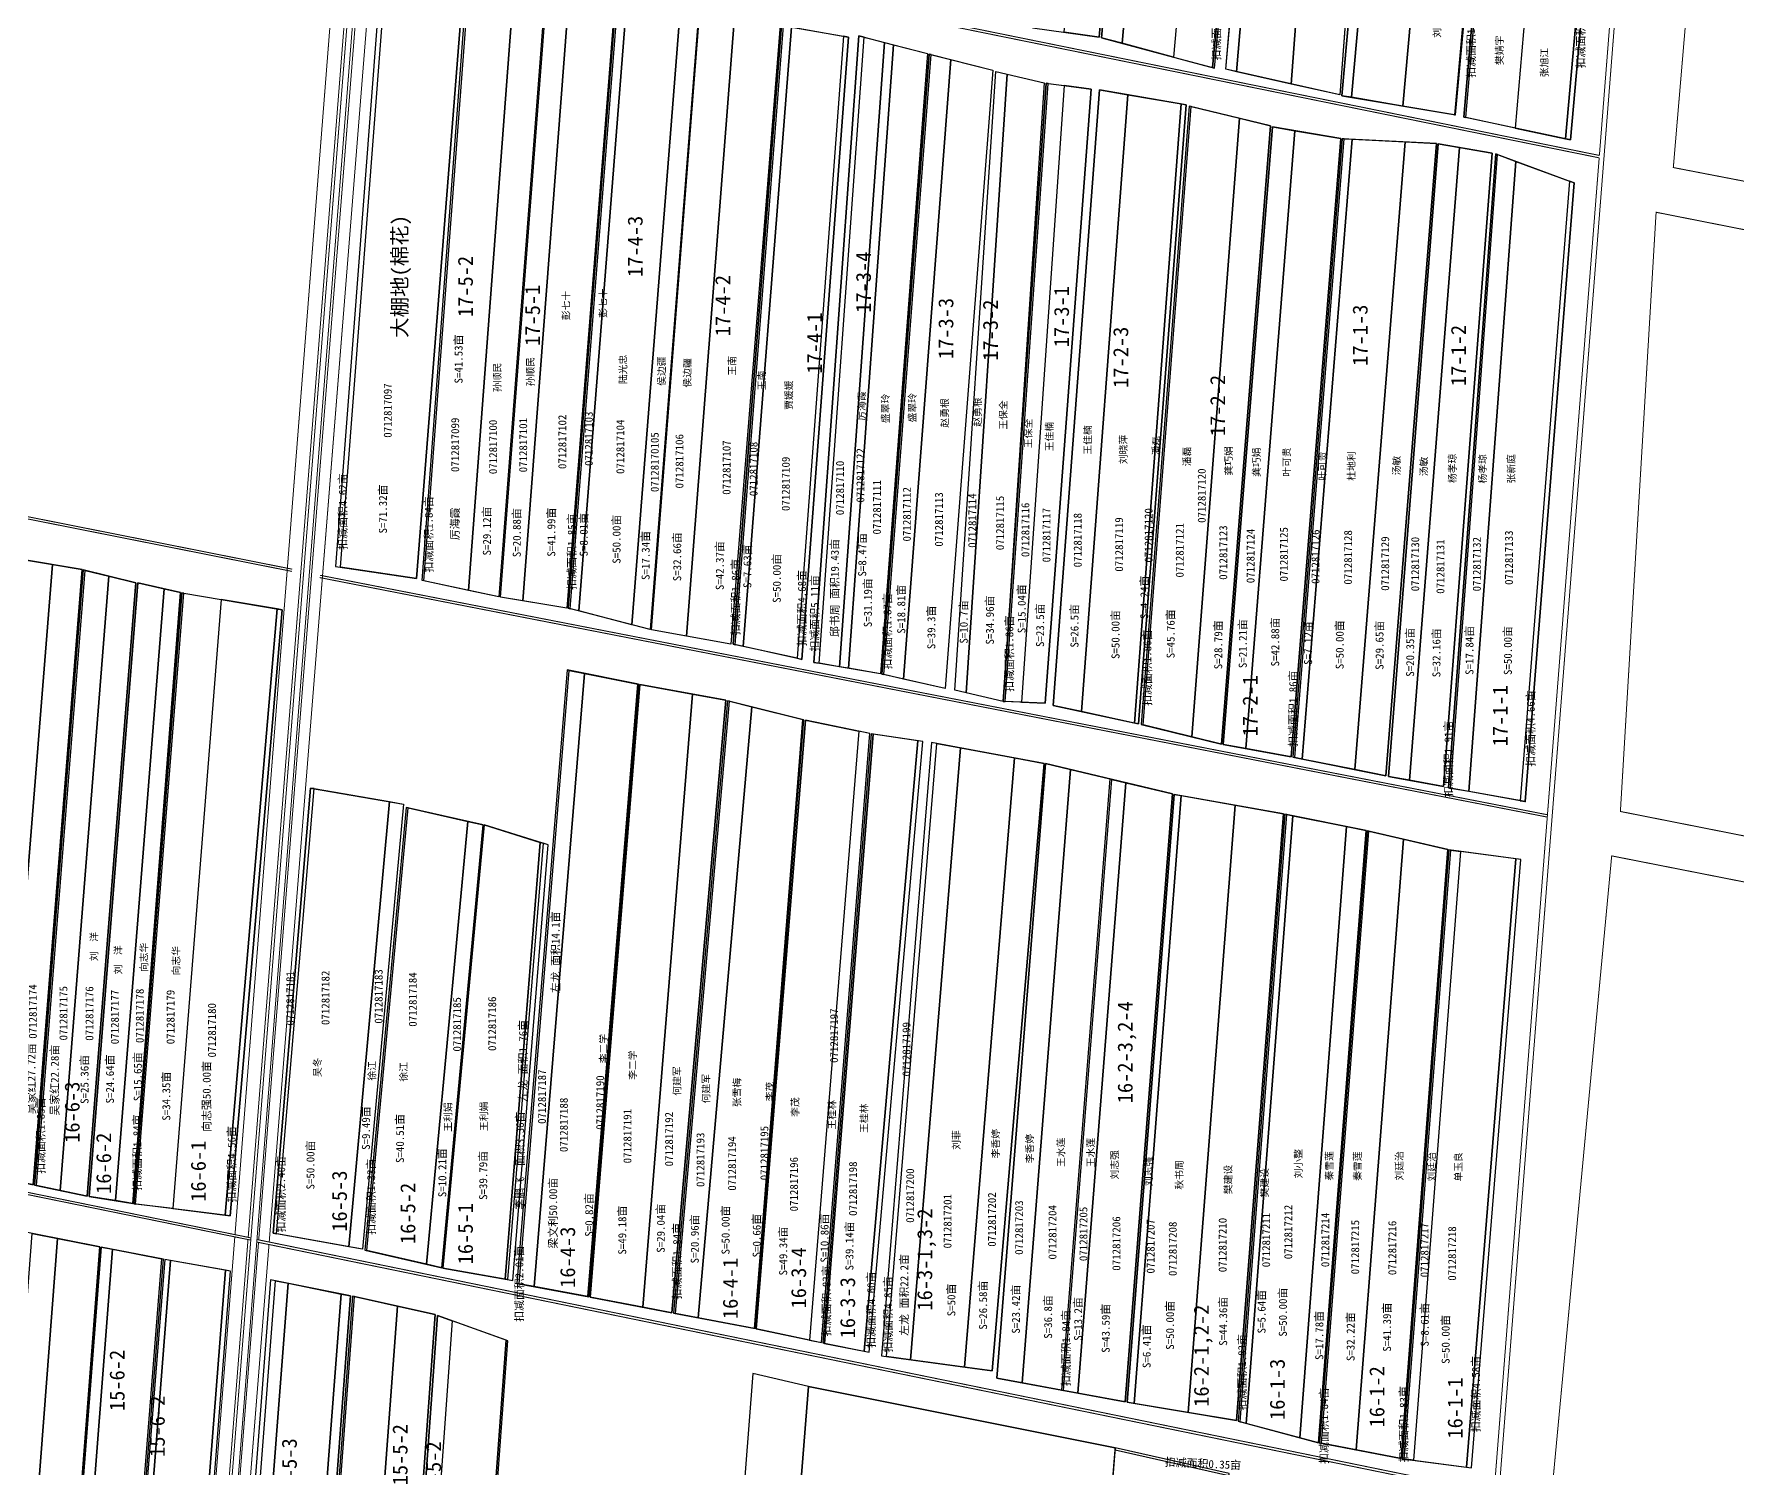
# Model space of a CAD drawing. Extents: x 550643 to 555965, y 4983083 to 4988629.
# Drawn here: x 552233 to 553936, y 4984558 to 4985992 of the extents above; entities that cross this region are included whole.
import ezdxf
from ezdxf.enums import TextEntityAlignment as Align

# ---------------------------------------------------------------- set-up
doc = ezdxf.new("R2010")
doc.units = 0
doc.header["$LTSCALE"] = 10
doc.header["$PDSIZE"] = 0.2
for name, color, linetype in [('2021新职工', 7, 'CONTINUOUS'), ('2022年', 1, 'CONTINUOUS'), ('JMD', 6, 'CONTINUOUS'), ('ZDH', 1, 'CONTINUOUS'), ('四支', 7, 'CONTINUOUS'), ('地级编号', 1, 'CONTINUOUS'), ('扣减面积', 2, 'CONTINUOUS'), ('权属界限', 7, 'CONTINUOUS'), ('注记', 1, 'CONTINUOUS'), ('经营地', 6, 'CONTINUOUS'), ('经营地面积', 6, 'CONTINUOUS'), ('职工姓名', 1, 'CONTINUOUS'), ('身份地', 1, 'CONTINUOUS'), ('身份地面积', 1, 'CONTINUOUS'), ('退耕还林', 7, 'CONTINUOUS')]:
    doc.layers.add(name, color=color, linetype=linetype)
doc.styles.add('宋体', font='SimSun.ttf')

msp = doc.modelspace()

# ---------------------------------------------------------------- linework, layer by layer
at = {"layer": '2021新职工', "color": 4, "linetype": 'Continuous', "flags": 128}
for points in [[(553712.8, 4986548.4), (553710.1, 4986548.9), (553652.7, 4985911.3), (553654, 4985911.1)], [(553719.2, 4986547.5), (553768.4, 4986535.9), (553713.4, 4985897.9), (553664.1, 4985908.4)], [(553062.8, 4985988.8), (553083.1, 4985983.5), (553038.2, 4985359.4), (553017.8, 4985362.9)], [(552768, 4985355.8), (552783.1, 4985352.8), (552732.8, 4984739.9), (552717.7, 4984742.7)], [(553135.3, 4985282.7), (553159.1, 4985278.3), (553109, 4984666.6), (553085.1, 4984669.8)], [(553212.9, 4985268.3), (553242.7, 4985262.8), (553190.7, 4984655.5), (553163, 4984659.3)], [(552369.2, 4984766), (552363.5, 4984767), (552316.3, 4984174.7), (552322.9, 4984172.9)], [(552474.3, 4984745.7), (552487, 4984743.2), (552439.3, 4984123.1), (552426.7, 4984125.3)]]:
    msp.add_lwpolyline(points, close=True, dxfattribs=at)
for points, elevation in [([(553244, 4985262.6), (553269, 4985256.7), (553220.6, 4984643.7), (553195.5, 4984648.3)], 287), ([(552739, 4985183.9), (552741.7, 4985183.1), (552706.3, 4984746.9), (552703.7, 4984747.3)], 286.3), ([(552311.4, 4984777.1), (552360.3, 4984767.6), (552313.3, 4984174.3), (552263.9, 4984165.2)], 286.4)]:
    msp.add_lwpolyline(points, close=True, dxfattribs=dict(at, elevation=elevation))
at = {"layer": '2021新职工', "color": 5, "linetype": 'Continuous', "flags": 128}
msp.add_lwpolyline([(552746.7, 4985181.6), (552741.7, 4985183.1), (552706.3, 4984746.9), (552711.4, 4984746)], close=True, dxfattribs=at)
at = {"layer": '2022年', "color": 4, "linetype": 'Continuous', "flags": 128}
msp.add_lwpolyline([(553159.1, 4985278.3), (553212.9, 4985268.3), (553163, 4984659.3), (553109, 4984666.6)], close=True, dxfattribs=at)
at = {"layer": '2022年', "color": 4, "linetype": 'Continuous', "elevation": 287, "flags": 128}
msp.add_lwpolyline([(553379.6, 4985230.7), (553433.7, 4985221), (553386.7, 4984614), (553332.5, 4984623.1)], close=True, dxfattribs=at)
at = {"layer": 'JMD', "color": 7, "linetype": 'Continuous', "flags": 128}
msp.add_lwpolyline([(553153.3, 4985335.9), (553194.3, 4985954.4), (553242.7, 4985943.3), (553201.8, 4985324.8)], close=True, dxfattribs=at)
at = {"layer": 'ZDH', "linetype": 'Continuous'}
msp.add_point((553723.4, 4985224.6, 287.2), dxfattribs=at)
at = {"layer": '四支', "color": 4, "linetype": 'Continuous', "const_width": 1, "flags": 128}
for points, elevation in [([(553607, 4983386), (553921.9, 4987389.2)], 290.1), ([(553917.4, 4987389.6), (553797.7, 4985870.6)], 286.1), ([(552560.7, 4986121.9), (553797.7, 4985870.6)], 286.8), ([(552560.5, 4986119.5), (553797.5, 4985868.2)], 286.6), ([(553797.5, 4985868.2), (553602, 4983386)], 286.1), ([(552490.7, 4985454.8), (550932.3, 4985764.1)], 286.8), ([(552491, 4985457), (550932.5, 4985766.4)], 286.9), ([(552518.5, 4985448.6), (553745.6, 4985209.2)], 287), ([(552518.9, 4985450.9), (553745.8, 4985211.5)], 286.9), ([(552449.6, 4984786.3), (551085.5, 4985064.6)], 287.3), ([(552449.8, 4984788.5), (551086, 4985066.8)], 287.3), ([(552455.5, 4984784.4), (553692.2, 4984531.2)], 287.3), ([(552455.7, 4984786.9), (553692.4, 4984533.8)], 287.4)]:
    msp.add_lwpolyline(points, dxfattribs=dict(at, elevation=elevation))
at = {"layer": '四支', "color": 5, "linetype": 'Continuous', "const_width": 1, "flags": 128}
for points, elevation in [([(552615.6, 4986883), (552338.7, 4983386)], 285.5), ([(552624.5, 4986882.5), (552613.6, 4986766.4), (552560.5, 4986118.7), (552345.6, 4983386)], 285.3)]:
    msp.add_lwpolyline(points, dxfattribs=dict(at, elevation=elevation))
at = {"layer": '四支', "color": 3, "linetype": 'Continuous', "const_width": 1, "flags": 128}
for points, elevation in [([(552433.8, 4984791.7), (552538.5, 4986124.3)], 288.2), ([(552552.4, 4986121.5), (552447, 4984789.1)], 285.9), ([(552563.3, 4986119), (552457.5, 4984786.5)], 286.1), ([(552468, 4984784.4), (552574.6, 4986116.7)], 288.5), ([(552381.3, 4984123.8), (552433.6, 4984789.5)], 288.2), ([(552446.8, 4984786.8), (552394.2, 4984121.2)], 285.9), ([(552457.3, 4984784), (552404.6, 4984119.8)], 286.1), ([(552414.7, 4984117.7), (552467.8, 4984781.9)], 288.5)]:
    msp.add_lwpolyline(points, dxfattribs=dict(at, elevation=elevation))
at = {"layer": '扣减面积', "color": 3, "linetype": 'Continuous', "flags": 128}
for points in [[(553472.8, 4986593.8), (553470.9, 4986594.3), (553410.9, 4985958.6), (553412.9, 4985958)], [(553719.2, 4986547.5), (553717.3, 4986548), (553662.2, 4985908.8), (553664.1, 4985908.4)], [(553825.5, 4986522.5), (553820.6, 4986523.7), (553763.8, 4985887.2), (553768.7, 4985886.1)], [(552586.1, 4986072.5), (552581.2, 4986073.4), (552534.1, 4985459.7), (552539.1, 4985459)], [(552817.3, 4986032.4), (552815.3, 4986032.8), (552766.9, 4985417.9), (552768.9, 4985417.4)], [(552982.1, 4986000.3), (552980.1, 4986000.7), (552931.7, 4985381.9), (552933.7, 4985381.5)], [(553047.1, 4985988.9), (553042.2, 4985989.8), (552995.6, 4985367.9), (553000.5, 4985366.8)], [(553062.8, 4985988.8), (553057.4, 4985990.1), (553012.4, 4985363.8), (553017.8, 4985362.9)], [(553129.7, 4985971.5), (553127.7, 4985972), (553080.4, 4985352), (553082.4, 4985351.6)], [(553246.6, 4985942.5), (553244.6, 4985942.8), (553201.8, 4985324.8), (553203.8, 4985324.7)], [(553389.5, 4985919.5), (553387.5, 4985920), (553339.8, 4985301.8), (553341.7, 4985301.3)], [(553542.7, 4985887.2), (553540.7, 4985887.3), (553491.2, 4985269.1), (553493.1, 4985268.7)], [(553696, 4985871.5), (553694.1, 4985872.2), (553646.8, 4985238.3), (553648.7, 4985237.9)], [(553772.5, 4985843.2), (553767.7, 4985845), (553718.5, 4985225.5), (553723.4, 4985224.6)], [(552284.1, 4985455.8), (552282.1, 4985456.3), (552233.3, 4984841.3), (552235.3, 4984840.9)], [(552382.8, 4985433), (552380.8, 4985433.3), (552332.6, 4984822.7), (552334.5, 4984822.4)], [(552481, 4985416.4), (552476, 4985417.3), (552424, 4984811.3), (552429, 4984810.7)], [(552768, 4985355.8), (552765.8, 4985356.3), (552715.5, 4984743.1), (552717.7, 4984742.7)], [(552928, 4985324.9), (552926.1, 4985325.4), (552872.3, 4984713.2), (552874.3, 4984712.8)], [(553071.7, 4985292.1), (553069.8, 4985292.4), (553021.3, 4984683.5), (553023.2, 4984683.1)], [(553121.4, 4985284.7), (553116.4, 4985285.4), (553062.9, 4984675.2), (553067.9, 4984674.2)], [(553135.3, 4985282.7), (553130.1, 4985283.7), (553079.9, 4984670.5), (553085.1, 4984669.8)], [(552512.9, 4985237.6), (552509.3, 4985238.2), (552471.8, 4984793.1), (552475.3, 4984792.5)], [(553310.3, 4985246.8), (553308.3, 4985247.3), (553260.1, 4984636.4), (553262.1, 4984636.1)], [(552606.9, 4985218.4), (552605, 4985218.9), (552563.7, 4984776.4), (552565.6, 4984776)], [(553485.1, 4985211.8), (553483.1, 4985212.2), (553436.7, 4984605.3), (553438.7, 4984604.7)], [(553567.3, 4985195.1), (553565.4, 4985195.6), (553518, 4984583.6), (553520, 4984583.3)], [(553649.3, 4985176.2), (553647.3, 4985176.4), (553600.5, 4984567.7), (553602.5, 4984567.5)], [(553719.1, 4985166.8), (553714.2, 4985167.5), (553664.7, 4984559.2), (553669.7, 4984558.5)], [(552362.3, 4984767.2), (552360.3, 4984767.6), (552313.3, 4984174.3), (552315.3, 4984174.6)], [(552429.3, 4984755.3), (552424.4, 4984756.2), (552377.7, 4984158), (552382.6, 4984156.7)], [(552474.3, 4984745.7), (552469.4, 4984746.7), (552421.7, 4984126.1), (552426.7, 4984125.3)], [(552553.1, 4984729.8), (552551.1, 4984730.3), (552505.2, 4984112.3), (552507.1, 4984111.8)], [(552706.6, 4984685.5), (552704.7, 4984686.2), (552660.1, 4984079.3), (552662.1, 4984079)], [(553313.8, 4984578.8), (553313.6, 4984576.7), (553427.4, 4984550.9), (553427.5, 4984552.9)]]:
    msp.add_lwpolyline(points, close=True, dxfattribs=at)
at = {"layer": '权属界限', "color": 0, "linetype": 'Continuous'}
for p, q in [((553424.4, 4985956.7, 286.6), (553478.1, 4986593.1, 286.6)), ((553579.9, 4986480.2, 286.6), (553538.2, 4985931.1, 286.6)), ((553538.2, 4985931.1, 286.6), (553424.4, 4985956.7, 286.6))]:
    msp.add_line(p, q, dxfattribs=at)
at = {"layer": '权属界限', "linetype": 'Continuous', "flags": 128}
for points, elevation in [([(553350.3, 4986621), (553291, 4986634.5), (553231.1, 4985998.1), (553297.5, 4985988.9)], 286), ([(553472.8, 4986593.8), (553356.3, 4986620), (553300, 4985988.2), (553412.9, 4985958)], 286.1), ([(553712.8, 4986548.4), (553597.6, 4986568.8), (553540.2, 4985930.3), (553654, 4985911.1)], 286), ([(553768.7, 4985886.1), (553662.2, 4985908.8), (553717.3, 4986548), (553825.5, 4986522.5)], 286.5), ([(552534.1, 4985459.7), (552615.2, 4985447.6), (552663.4, 4986059), (552581.2, 4986073.4)], 286), ([(552746.4, 4986046.2), (552814.1, 4986033), (552765.5, 4985418.1), (552699.1, 4985429.1)], 286), ([(552815.3, 4986032.8), (552897.4, 4986015.7), (552848.7, 4985396.7), (552766.9, 4985417.9)], 286.2), ([(552898.5, 4986015.3), (552978.7, 4986000.9), (552929.5, 4985382.1), (552850.3, 4985396.4)], 286.1), ([(552980.1, 4986000.7), (553047.1, 4985988.9), (553000.5, 4985366.8), (552931.7, 4985381.9)], 286.2), ([(553057.4, 4985990.1), (553126.1, 4985972.5), (553078.9, 4985352.5), (553012.4, 4985363.8)], 286.5), ([(553127.7, 4985972), (553191.2, 4985955.8), (553143.7, 4985337.7), (553080.4, 4985352)], 286.5), ([(553384.7, 4985921.3), (553298.1, 4985936.1), (553251.7, 4985320.6), (553337, 4985302.4)], 286.5), ([(553468.9, 4985900.1), (553387.5, 4985920), (553339.8, 4985301.8), (553420.1, 4985282.1)], 286.4), ([(553539.2, 4985887.6), (553470.8, 4985899.1), (553421.7, 4985281.9), (553489.7, 4985269.4)], 286.5), ([(553634.9, 4985882.7), (553540.7, 4985887.3), (553491.2, 4985269.1), (553584.2, 4985250.5)], 286.4), ([(553690.5, 4985872.8), (553636.5, 4985882.3), (553586.8, 4985249.9), (553642, 4985239.7)], 286.4), ([(553694.1, 4985872.2), (553772.5, 4985843.2), (553723.4, 4985224.6), (553646.8, 4985238.3)], 286.5), ([(552280.9, 4985456.7), (552221.3, 4985466.6), (552172.6, 4984855.1), (552232, 4984841.6)], 286.1), ([(552334.8, 4985443.4), (552282.1, 4985456.3), (552233.3, 4984841.3), (552286.1, 4984830.3)], 286.1), ([(552379.3, 4985433.7), (552336.7, 4985443.3), (552287.9, 4984830), (552331.8, 4984823)], 286), ([(552429, 4984810.7), (552332.6, 4984822.7), (552380.8, 4985433.3), (552481, 4985416.4)], 286.3), ([(552837.1, 4985342.1), (552765.8, 4985356.3), (552715.5, 4984743.1), (552787.6, 4984729.7)], 286.3), ([(552924.3, 4985326), (552838.4, 4985341.8), (552788.7, 4984729.4), (552870.6, 4984713.6)], 286.4), ([(553002, 4985306.5), (552926.1, 4985325.4), (552872.3, 4984713.2), (552953.9, 4984697.8)], 286.6), ([(553068.5, 4985292.7), (553004.2, 4985306.1), (552954.8, 4984697.7), (553020.2, 4984683.8)], 286.6), ([(553121.4, 4985284.7), (553069.8, 4985292.4), (553021.3, 4984683.5), (553067.9, 4984674.2)], 286.8), ([(553242.7, 4985262.8), (553130.1, 4985283.7), (553079.9, 4984670.5), (553190.7, 4984655.5)], 286.9), ([(553371, 4985232.4), (553244, 4985262.6), (553195.5, 4984648.3), (553323.7, 4984624.7)], 287), ([(552561.4, 4984777.1), (552471.8, 4984793.1), (552509.3, 4985238.2), (552602.2, 4985222.2)], 286.6), ([(552681.8, 4985201.6), (552605, 4985218.9), (552563.7, 4984776.4), (552640.4, 4984758.7)], 286.3), ([(553481.8, 4985212.5), (553372.6, 4985231.9), (553325.6, 4984624.3), (553434.8, 4984605.9)], 287), ([(552746.7, 4985181.6), (552683, 4985201.3), (552641.5, 4984758.4), (552711.4, 4984746)], 286.3), ([(553564.5, 4985195.9), (553483.1, 4985212.2), (553436.7, 4984605.3), (553516.9, 4984583.7)], 287.1), ([(553646.1, 4985176.9), (553565.4, 4985195.6), (553518, 4984583.6), (553599.4, 4984568)], 287.1), ([(553600.5, 4984567.7), (553669.7, 4984558.5), (553719.1, 4985166.8), (553647.3, 4985176.4)], 287.6), ([(552298.7, 4984779.6), (552167.2, 4984805.5), (552120.2, 4984189.2), (552251.2, 4984163.3)], 286.5), ([(552362.3, 4984767.2), (552300, 4984779.4), (552252.3, 4984163.1), (552315.3, 4984174.6)], 286.4), ([(552549.2, 4984730.5), (552469.4, 4984746.7), (552421.7, 4984126.1), (552503, 4984112.5)], 286.6), ([(552633.9, 4984711.8), (552551.1, 4984730.3), (552505.2, 4984112.3), (552589.2, 4984093.6)], 286.6), ([(552706.6, 4984685.5), (552636.2, 4984710.8), (552592, 4984092.9), (552662.1, 4984079)], 286.8)]:
    msp.add_lwpolyline(points, close=True, dxfattribs=dict(at, elevation=elevation))
at = {"layer": '权属界限', "color": 0, "linetype": 'Continuous', "flags": 128}
for points, elevation in [([(552667, 4986058.9), (552745, 4986046.5), (552697.6, 4985429.2), (552620.8, 4985445.8)], 286), ([(552429.3, 4984755.3), (552363.5, 4984767), (552316.3, 4984174.7), (552382.6, 4984156.7)], 286.6), ([(553007.1, 4984640.1), (552951.6, 4984653.1), (552903, 4984029.2), (552958.5, 4984025.5)], 286.8), ([(553007.1, 4984640.1), (553313.8, 4984578.8), (553264.3, 4983967.7), (552958.5, 4984025.5)], 286.8), ([(553427.5, 4984552.9), (553313.8, 4984578.8), (553264.3, 4983967.7), (553370.3, 4983939)], 287.6)]:
    msp.add_lwpolyline(points, close=True, dxfattribs=dict(at, elevation=elevation))
at = {"layer": '权属界限', "color": 7, "linetype": 'Continuous', "elevation": 286.4, "flags": 128}
msp.add_lwpolyline([(553244.6, 4985942.8), (553289.5, 4985937), (553243.8, 4985323.2), (553201.8, 4985324.8)], close=True, dxfattribs=at)
at = {"layer": '经营地', "color": 5, "linetype": 'Continuous', "flags": 128}
for points in [[(552586.1, 4986072.5), (552663.4, 4986059), (552615.2, 4985447.6), (552539.1, 4985459)], [(553007.1, 4984640.1), (552951.6, 4984653.1), (552903, 4984029.2), (552958.5, 4984025.5)]]:
    msp.add_lwpolyline(points, close=True, dxfattribs=at)
at = {"layer": '身份地', "color": 1, "linetype": 'Continuous', "flags": 128}
for points, elevation in [([(553322.5, 4986627.4), (553350.3, 4986621), (553297.5, 4985988.9), (553262.8, 4985993.7)], 286), ([(553356.3, 4986620), (553376.8, 4986615.4), (553320.5, 4985982.7), (553300, 4985988.2)], 286.1), ([(553478.1, 4986593.1), (553488.8, 4986591.9), (553435, 4985954.3), (553424.4, 4985956.7)], 286.6), ([(553488.8, 4986591.9), (553534.9, 4986586.6), (553525.4, 4986486.7), (553530.4, 4986486.1), (553489.7, 4985942), (553435, 4985954.3)], 286.6), ([(553597.6, 4986568.8), (553607.2, 4986567.1), (553549.8, 4985928.7), (553540.2, 4985930.3)], 286), ([(553607.2, 4986567.1), (553658.6, 4986558), (553601.2, 4985920), (553549.8, 4985928.7)], 286), ([(552746.4, 4986046.2), (552768.6, 4986041.9), (552721.4, 4985425.4), (552699.1, 4985429.1)], 286), ([(552768.6, 4986041.9), (552814.1, 4986033), (552765.5, 4985418.1), (552721.4, 4985425.4)], 286), ([(552898.5, 4986015.3), (552933.2, 4986009.1), (552885, 4985390.2), (552850.3, 4985396.4)], 286.1), ([(552933.2, 4986009.1), (552978.7, 4986000.9), (552929.5, 4985382.1), (552885, 4985390.2)], 286.1), ([(553298.1, 4985936.1), (553326.4, 4985931.3), (553279.9, 4985314.6), (553251.7, 4985320.6)], 286.5), ([(553326.4, 4985931.3), (553379.7, 4985922.2), (553333, 4985303.2), (553279.9, 4985314.6)], 286.5), ([(553379.7, 4985922.2), (553384.7, 4985921.3), (553337, 4985302.4), (553333, 4985303.2)], 286.5), ([(553470.8, 4985899.1), (553493.4, 4985895.3), (553444.3, 4985277.8), (553421.7, 4985281.9)], 286.5), ([(553493.4, 4985895.3), (553539.2, 4985887.6), (553489.7, 4985269.4), (553444.3, 4985277.8)], 286.5), ([(553636.5, 4985882.3), (553657.7, 4985878.6), (553608, 4985246), (553586.8, 4985249.9)], 286.4), ([(553657.7, 4985878.6), (553690.5, 4985872.8), (553642, 4985239.7), (553608, 4985246)], 286.4), ([(552221.3, 4985466.6), (552251.3, 4985461.6), (552202.4, 4984848.4), (552172.6, 4984855.1)], 286.1), ([(552251.3, 4985461.6), (552280.9, 4985456.7), (552232, 4984841.6), (552202.4, 4984848.4)], 286.1), ([(552336.7, 4985443.3), (552363, 4985437.4), (552314.4, 4984825.8), (552287.9, 4984830)], 286), ([(552363, 4985437.4), (552379.3, 4985433.7), (552331.8, 4984823), (552314.4, 4984825.8)], 286), ([(552838.4, 4985341.8), (552891.2, 4985332.1), (552841.4, 4984719.2), (552788.7, 4984729.4)], 286.4), ([(552891.2, 4985332.1), (552924.3, 4985326), (552870.6, 4984713.6), (552841.4, 4984719.2)], 286.4), ([(553004.2, 4985306.1), (553057.3, 4985295), (553008, 4984686.4), (552954.8, 4984697.7)], 286.6), ([(553269, 4985256.7), (553308.3, 4985247.3), (553260.1, 4984636.4), (553220.6, 4984643.7)], 287), ([(553372.6, 4985231.9), (553379.6, 4985230.7), (553332.5, 4984623.1), (553325.6, 4984624.3)], 287), ([(553433.7, 4985221), (553481.8, 4985212.5), (553434.8, 4984605.9), (553386.7, 4984614)], 287), ([(552683, 4985201.3), (552739, 4985183.9), (552703.7, 4984747.3), (552641.5, 4984758.4)], 286.3), ([(552300, 4984779.4), (552311.4, 4984777.1), (552263.9, 4984165.2), (552252.3, 4984163.1)], 286.4), ([(552636.2, 4984710.8), (552651, 4984705.5), (552606.9, 4984090), (552592, 4984092.9)], 286.8), ([(553400, 4984257.1), (553290.1, 4984286.8), (553313.6, 4984576.7), (553427.4, 4984550.9)], 287.6)]:
    msp.add_lwpolyline(points, close=True, dxfattribs=dict(at, elevation=elevation))
for points in [[(553376.8, 4986615.4), (553428.4, 4986603.8), (553371.9, 4985969), (553320.5, 4985982.7)], [(553470.9, 4986594.3), (553428.4, 4986603.8), (553371.9, 4985969), (553410.9, 4985958.6)], [(553658.6, 4986558), (553710.1, 4986548.9), (553652.7, 4985911.3), (553601.2, 4985920)], [(553820.6, 4986523.7), (553768.4, 4986535.9), (553713.4, 4985897.9), (553763.8, 4985887.2)], [(553530.4, 4986486.1), (553579.9, 4986480.2), (553538.2, 4985931.1), (553489.7, 4985942)], [(552669, 4986058.6), (552713.5, 4986051.5), (552667.1, 4985435.8), (552622.7, 4985445.4)], [(552713.5, 4986051.5), (552745, 4986046.5), (552697.6, 4985429.2), (552667.1, 4985435.8)], [(552817.3, 4986032.4), (552825.8, 4986030.6), (552777.4, 4985415.2), (552768.9, 4985417.4)], [(552825.8, 4986030.6), (552879, 4986019.6), (552830.4, 4985401.5), (552777.4, 4985415.2)], [(552879, 4986019.6), (552897.4, 4986015.7), (552848.7, 4985396.7), (552830.4, 4985401.5)], [(552982.1, 4986000.3), (552990.2, 4985998.9), (552941.7, 4985379.7), (552933.7, 4985381.5)], [(552990.2, 4985998.9), (553042.2, 4985989.8), (552995.6, 4985367.9), (552941.7, 4985379.7)], [(553083.1, 4985983.5), (553092, 4985981.2), (553047.2, 4985357.9), (553038.2, 4985359.4)], [(553092, 4985981.2), (553126.1, 4985972.5), (553078.9, 4985352.5), (553047.2, 4985357.9)], [(553129.7, 4985971.5), (553149.5, 4985966.5), (553102.2, 4985347.1), (553082.4, 4985351.6)], [(553149.5, 4985966.5), (553191.2, 4985955.8), (553143.7, 4985337.7), (553102.2, 4985347.1)], [(553194.3, 4985954.4), (553205.6, 4985951.8), (553164.6, 4985333.3), (553153.3, 4985335.9)], [(553205.6, 4985951.8), (553242.7, 4985943.3), (553201.8, 4985324.8), (553164.6, 4985333.3)], [(553246.6, 4985942.5), (553262.7, 4985940.5), (553220, 4985324.1), (553203.8, 4985324.7)], [(553289.5, 4985937), (553262.7, 4985940.5), (553220, 4985324.1), (553243.8, 4985323.2)], [(553389.5, 4985919.5), (553437.9, 4985907.7), (553390.2, 4985289.4), (553341.7, 4985301.3)], [(553437.9, 4985907.7), (553468.9, 4985900.1), (553420.1, 4985282.1), (553390.2, 4985289.4)], [(553542.7, 4985887.2), (553550.4, 4985886.8), (553500.7, 4985267.2), (553493.1, 4985268.7)], [(553550.4, 4985886.8), (553603.6, 4985884.2), (553553.3, 4985256.7), (553500.7, 4985267.2)], [(553603.6, 4985884.2), (553634.9, 4985882.7), (553584.2, 4985250.5), (553553.3, 4985256.7)], [(553696, 4985871.5), (553714.3, 4985864.7), (553667.3, 4985234.6), (553648.7, 4985237.9)], [(553714.3, 4985864.7), (553767.7, 4985845), (553718.5, 4985225.5), (553667.3, 4985234.6)], [(552284.1, 4985455.8), (552307.8, 4985450), (552259, 4984835.9), (552235.3, 4984840.9)], [(552307.8, 4985450), (552334.8, 4985443.4), (552286.1, 4984830.3), (552259, 4984835.9)], [(552382.8, 4985433), (552419.9, 4985426.7), (552371.7, 4984817.8), (552334.5, 4984822.4)], [(552476, 4985417.3), (552419.9, 4985426.7), (552371.7, 4984817.8), (552424, 4984811.3)], [(552783.1, 4985352.8), (552836.6, 4985342.2), (552786.4, 4984729.9), (552732.8, 4984739.9)], [(552836.6, 4985342.2), (552837.1, 4985342.1), (552787.6, 4984729.7), (552786.4, 4984729.9)], [(552928, 4985324.9), (552950.4, 4985319.4), (552896.8, 4984708.6), (552874.3, 4984712.8)], [(552950.4, 4985319.4), (553001.3, 4985306.7), (552953.2, 4984697.9), (552896.8, 4984708.6)], [(553001.3, 4985306.7), (553002, 4985306.5), (552953.9, 4984697.8), (552953.2, 4984697.9)], [(553068.5, 4985292.7), (553057.3, 4985295), (553008, 4984686.4), (553020.2, 4984683.8)], [(553116.4, 4985285.4), (553071.7, 4985292.1), (553023.2, 4984683.1), (553062.9, 4984675.2)], [(552512.9, 4985237.6), (552588.2, 4985224.6), (552547.5, 4984779.6), (552475.3, 4984792.5)], [(553310.3, 4985246.8), (553324.4, 4985243.5), (553276.3, 4984633.4), (553262.1, 4984636.1)], [(553324.4, 4985243.5), (553371, 4985232.4), (553323.7, 4984624.7), (553276.3, 4984633.4)], [(552588.2, 4985224.6), (552602.2, 4985222.2), (552561.4, 4984777.1), (552547.5, 4984779.6)], [(552606.9, 4985218.4), (552666.7, 4985204.9), (552625.3, 4984762.2), (552565.6, 4984776)], [(552666.7, 4985204.9), (552681.8, 4985201.6), (552640.4, 4984758.7), (552625.3, 4984762.2)], [(553485.1, 4985211.8), (553491.2, 4985210.6), (553444.7, 4984603.1), (553438.7, 4984604.7)], [(553491.2, 4985210.6), (553545, 4985199.8), (553498.3, 4984588.7), (553444.7, 4984603.1)], [(553545, 4985199.8), (553564.5, 4985195.9), (553516.9, 4984583.7), (553498.3, 4984588.7)], [(553567.3, 4985195.1), (553601.9, 4985187.1), (553554.6, 4984576.6), (553520, 4984583.3)], [(553601.9, 4985187.1), (553646.1, 4985176.9), (553599.4, 4984568), (553554.6, 4984576.6)], [(553649.3, 4985176.2), (553658.7, 4985174.9), (553611.8, 4984566.2), (553602.5, 4984567.5)], [(553714.2, 4985167.5), (553658.7, 4985174.9), (553611.8, 4984566.2), (553664.7, 4984559.2)], [(552231.2, 4984792.9), (552256.5, 4984787.9), (552209.4, 4984171.6), (552184.2, 4984176.6)], [(552256.5, 4984787.9), (552298.7, 4984779.6), (552251.2, 4984163.3), (552209.4, 4984171.6)], [(552424.4, 4984756.2), (552369.2, 4984766), (552322.9, 4984172.9), (552377.7, 4984158)], [(552487, 4984743.2), (552540, 4984732.4), (552492.5, 4984114.2), (552439.3, 4984123.1)], [(552540, 4984732.4), (552549.2, 4984730.5), (552503, 4984112.5), (552492.5, 4984114.2)], [(552553.1, 4984729.8), (552596.3, 4984720.2), (552550.4, 4984102.2), (552507.1, 4984111.8)], [(552596.3, 4984720.2), (552633.9, 4984711.8), (552589.2, 4984093.6), (552550.4, 4984102.2)], [(552704.7, 4984686.2), (552651, 4984705.5), (552606.9, 4984090), (552660.1, 4984079.3)]]:
    msp.add_lwpolyline(points, close=True, dxfattribs=at)
msp.add_lwpolyline([(553062.8, 4985988.8), (553083.1, 4985983.5), (553038.2, 4985359.4), (553017.8, 4985362.9)], dxfattribs=at)
at = {"layer": '退耕还林', "color": 3, "linetype": 'Continuous', "const_width": 1, "flags": 128}
for points in [[(553927.8, 4986522.1), (554875, 4986339.4), (554818.8, 4985675.7), (553871.6, 4985858.5)], [(554819.6, 4985623), (554783.9, 4985024), (553818.7, 4985214.8), (553854.4, 4985813.8)], [(554784.2, 4984978.6), (553810, 4985170.4), (553749.3, 4984524.9), (554723.4, 4984333.1)]]:
    msp.add_lwpolyline(points, close=True, dxfattribs=at)
at = {"layer": '退耕还林', "color": 1, "linetype": 'Continuous', "flags": 128}
msp.add_lwpolyline([(553290.1, 4984286.8), (553313.6, 4984576.7), (553313.8, 4984578.8), (553007.1, 4984640.1), (552958.5, 4984025.5), (553264.3, 4983967.7)], close=True, dxfattribs=at)

# ---------------------------------------------------------------- texts
at = {"layer": '2021新职工', "color": 4, "linetype": 'Continuous', "style": '宋体'}
for s, height, p in [('樊婧宇', 7, (553697.6, 4985975.7, -286.5)), ('邱书周 面积19.43亩', 8, (553033.1, 4985438.2)), ('左龙 面积14.1亩', 8, (552754, 4985074)), ('左龙 面积1.76亩', 8, (552721.4, 4984965.6)), ('李鹏飞  面积3.36亩', 8, (552718.4, 4984865.8)), ('李香婷', 7, (553194, 4984882.7)), ('李香婷', 7, (553228, 4984877.8)), ('左龙 面积22.2亩', 8, (553102.5, 4984731.5)), ('S=26.58亩', 8, (553181.3, 4984721.3)), ('S=23.42亩', 8, (553214.1, 4984717.3))]:
    msp.add_text(s, height=height, rotation=90, dxfattribs=at).set_placement(p, align=Align.MIDDLE)
at = {"layer": '2022年', "color": 4, "linetype": 'Continuous', "style": '宋体'}
for s, p in [('刘菲', (553154.7, 4984886.4)), ('秋书周', (553377.6, 4984851.5))]:
    msp.add_text(s, height=7, rotation=90, dxfattribs=at).set_placement(p, align=Align.MIDDLE)
at = {"layer": 'JMD', "color": 6, "linetype": 'Continuous', "style": '宋体'}
msp.add_text('大棚地(棉花)', height=15, rotation=90, dxfattribs=at).set_placement((552599.3, 4985749.6), align=Align.MIDDLE)
at = {"layer": 'JMD', "color": 1, "linetype": 'Continuous', "style": '宋体'}
for s, p in [('17-4-3  ', (552833.9, 4985789.9)), ('17-5-2  ', (552664.2, 4985749.8)), ('17-3-4  ', (553062.1, 4985754.1)), ('17-4-2  ', (552921.3, 4985730.7)), ('17-5-1  ', (552731.3, 4985721)), ('17-3-1 ', (553260.1, 4985714.5)), ('17-4-1  ', (553013, 4985693.2)), ('17-3-3  ', (553144.5, 4985707.8)), ('17-3-2 ', (553189, 4985701)), ('17-1-3  ', (553558.6, 4985701.1)), ('17-2-3  ', (553319.3, 4985679)), ('17-1-2  ', (553656.8, 4985680.8)), ('17-2-2 ', (553416.1, 4985625.7)), ('17-2-1  ', (553448.5, 4985330.7)), ('17-1-1  ', (553698.5, 4985320.7)), ('15-5-3  ', (552488.2, 4984567.8))]:
    msp.add_text(s, height=15, rotation=90, dxfattribs=at).set_placement(p, align=Align.MIDDLE)
at = {"layer": '地级编号', "color": 6, "linetype": 'Continuous', "style": '宋体'}
for s, p in [('0712817097', (552586.5, 4985615.6)), ('0712817110', (553038.6, 4985538.2)), ('0712817200', (553108.7, 4984830.8))]:
    msp.add_text(s, height=8, rotation=90, dxfattribs=at).set_placement(p, align=Align.MIDDLE)
at = {"layer": '地级编号', "color": 1, "linetype": 'Continuous', "style": '宋体'}
for s, p in [('0712817102', (552761, 4985584.3)), ('0712817103', (552787.5, 4985587.4)), ('0712817099', (552653.9, 4985581.3)), ('0712817100', (552691.8, 4985579.2)), ('0712817101', (552721.9, 4985581)), ('0712817104', (552819, 4985579.4)), ('07128170105', (552853.4, 4985564)), ('0712817106', (552878.1, 4985564.9)), ('0712817107', (552925.2, 4985558.6)), ('0712817108', (552952.2, 4985557.2)), ('0712817122', (553059, 4985550.8)), ('0712817109', (552984.4, 4985542.3)), ('0712817111', (553075.5, 4985518.9)), ('0712817120', (553400.2, 4985530.5)), ('0712817112', (553105.4, 4985511.9)), ('0712817113', (553137.5, 4985506.7)), ('0712817114', (553170.8, 4985505.6)), ('0712817115', (553198.6, 4985503.2)), ('0712817116', (553223.9, 4985496.3)), ('0712817117', (553245, 4985491)), ('0712817118', (553276.2, 4985486)), ('0712817119', (553317.6, 4985481.7)), ('0712817120', (553347.1, 4985490.8)), ('0712817121', (553378.2, 4985475.9)), ('0712817123', (553421.7, 4985473.6)), ('0712817124', (553449, 4985470.2)), ('0712817125', (553482.3, 4985471.9)), ('0712817126', (553513.9, 4985469.5)), ('0712817128', (553546.5, 4985468.8)), ('0712817133', (553707.3, 4985468.5)), ('0712817129', (553583.6, 4985462.6)), ('0712817130', (553613.6, 4985462.1)), ('0712817131', (553638.8, 4985459.6)), ('0712817132', (553675.2, 4985462)), ('0712817181', (552489, 4985028)), ('0712817182', (552524.3, 4985028.5)), ('0712817183', (552577.4, 4985029.9)), ('0712817184', (552611.5, 4985026.8)), ('0712817174', (552231.7, 4985014.8)), ('0712817175', (552262.3, 4985013.1)), ('0712817176', (552288.3, 4985012.8)), ('0712817177', (552313.7, 4985009.3)), ('0712817178', (552338.6, 4985010.5)), ('0712817179', (552369.4, 4985009.3)), ('0712817180', (552410.8, 4984996.1)), ('0712817185', (552655.8, 4985002)), ('0712817186', (552690.9, 4985002.6)), ('0712817197', (553032.7, 4984990.7)), ('0712817199', (553105, 4984977.1)), ('0712817187', (552740.7, 4984929.7)), ('0712817190', (552798.9, 4984923.8)), ('0712817188', (552762.5, 4984901.5)), ('0712817191', (552826.1, 4984890.2)), ('0712817192', (552867.7, 4984887.2)), ('0712817195', (552963, 4984873.3)), ('0712817193', (552899.1, 4984866.6)), ('0712817194', (552930.7, 4984862.9)), ('0712817196', (552992.6, 4984842.2)), ('0712817198', (553051.6, 4984837.7)), ('0712817201', (553146.1, 4984805.2)), ('0712817202', (553190.5, 4984806.9)), ('0712817203', (553217.6, 4984798.8)), ('0712817204', (553251, 4984794.1)), ('0712817205', (553281.9, 4984792.5)), ('0712817206', (553314.9, 4984782.9)), ('0712817211', (553464.6, 4984786.4)), ('0712817212', (553486.7, 4984794.4)), ('0712817214', (553523.7, 4984786.5)), ('0712817207', (553349.1, 4984780.1)), ('0712817208', (553371.2, 4984777.6)), ('0712817210', (553421.1, 4984781.4)), ('0712817215', (553553.6, 4984779.3)), ('0712817216', (553590.7, 4984778.5)), ('0712817217', (553622.9, 4984776.3)), ('0712817218', (553650.5, 4984772.9))]:
    msp.add_text(s, height=8, rotation=90, dxfattribs=at).set_placement(p, align=Align.MIDDLE)
at = {"layer": '扣减面积', "color": 3, "linetype": 'Continuous', "style": '宋体'}
for s, rotation, p in [('扣减面积1.92亩', 90, (553414.6, 4986003.7)), ('扣减面积1.92亩', 90, (553669.2, 4985986.4)), ('扣减面积4.79亩', 90, (553778.8, 4985995.8)), ('扣减面积4.62亩', 90, (552541.3, 4985514.6)), ('扣减面积1.84亩', 90, (552627.2, 4985491.8)), ('扣减面积1.85亩', 90, (552770.2, 4985474.6)), ('扣减面积1.86亩', 90, (552934, 4985429.1)), ('扣减面积4.68亩', 90, (553000.3, 4985418)), ('扣减面积5.11亩', 90, (553013.1, 4985412.9)), ('扣减面积1.87亩', 90, (553085.7, 4985394.9)), ('扣减面积1.86亩', 90, (553207.6, 4985372.6)), ('扣减面积1.86亩', 90, (553345.5, 4985358.5)), ('扣减面积1.86亩', 90, (553491.3, 4985317.6)), ('扣减面积4.66亩', 90, (553728.8, 4985297.8)), ('扣减面积1.91亩', 90, (553646.5, 4985267.4)), ('扣减面积1.85亩', 90, (552239.3, 4984890.7)), ('扣减面积1.84亩', 90, (552335.8, 4984873.8)), ('扣减面积4.56亩', 90, (552430.2, 4984862.1)), ('扣减面积2.40亩', 90, (552479.6, 4984832.2)), ('扣减面积1.33亩', 90, (552569.6, 4984829.7)), ('扣减面积1.84亩', 90, (552875.4, 4984765.3)), ('扣减面积2.01亩', 90, (552717.7, 4984742.7)), ('扣减面积.83亩', 90, (553024.8, 4984725.6, -286.8)), ('扣减面积4.60亩', 90, (553069.4, 4984716.7)), ('扣减面积4.85亩', 90, (553086.4, 4984712.1, 286.9)), ('扣减面积1.84亩', 90, (553264.3, 4984678.4)), ('扣减面积1.83亩', 90, (553440.3, 4984654.2)), ('扣减面积4.58亩', 90, (553674, 4984632.4)), ('扣减面积1.84亩', 90, (553522.2, 4984600.7)), ('扣减面积1.83亩', 90, (553601.8, 4984602.2)), ('扣减面积0.35亩', 357.4522, (553401.4, 4984563.1))]:
    msp.add_text(s, height=8, rotation=rotation, dxfattribs=at).set_placement(p, align=Align.MIDDLE)
at = {"layer": '注记', "color": 1, "linetype": 'Continuous', "style": '宋体'}
for s, p in [('16-2-3,2-4  ', (553325.5, 4984984.3)), ('16-6-3  ', (552271.1, 4984924.4)), ('16-6-2  ', (552302.6, 4984873.3)), ('16-5-3  ', (552538.3, 4984835.5)), ('16-5-2  ', (552606.7, 4984823.2)), ('16-5-1  ', (552664.2, 4984802.9)), ('16-3-1,3-2 ', (553125.2, 4984772)), ('16-3-4  ', (552997.3, 4984758.8)), ('16-4-1  ', (552929, 4984748.2)), ('16-3-3  ', (553046.3, 4984728.9)), ('16-2-1,2-2  ', (553401.7, 4984680.9)), ('16-1-3  ', (553475.8, 4984647.3)), ('16-1-2  ', (553575.4, 4984639.9)), ('16-1-1  ', (553653.5, 4984628.7))]:
    msp.add_text(s, height=15, rotation=90, dxfattribs=at).set_placement(p, align=Align.MIDDLE)
at = {"layer": '经营地面积', "color": 1, "linetype": 'Continuous', "style": '宋体'}
msp.add_text('厉海霞', height=8, rotation=90, dxfattribs=at).set_placement((552653.4, 4985502.3), align=Align.MIDDLE)
at = {"layer": '职工姓名', "color": 1, "linetype": 'Continuous', "style": '宋体'}
for s, p in [('刘恩德', (553635.2, 4986003, -286.5)), ('张旭江', (553742.5, 4985963.4)), ('彭七十', (552764.6, 4985720.6, -0.5)), ('彭七十', (552801.6, 4985722.9, -0.5)), ('孙顺民', (552695.8, 4985648.6, -286.5)), ('孙顺民', (552728.9, 4985654.4, -286.5)), ('陆光忠', (552821.5, 4985656.7, -0.3)), ('侯边疆', (552860.2, 4985654.9, -286.5)), ('侯边疆', (552885.7, 4985653.2, -286.5)), ('王南', (552930.6, 4985660.4, -286.5)), ('王南', (552960.1, 4985645.7, -286.5)), ('贾媛媛', (552987.3, 4985631, -286.5)), ('厉海霞', (553059.9, 4985620.1, -286.5)), ('盛翠玲', (553083.8, 4985617.7, -286.5)), ('盛翠玲', (553110.7, 4985618.4, -286.5)), ('赵勇根', (553143.1, 4985613.2, -286.5)), ('赵勇根', (553175.9, 4985614.1, -286.5)), ('王保全', (553201.6, 4985611.2, -286.5)), ('王保全', (553226.5, 4985592.7, -286.5)), ('王佳楠', (553247.7, 4985589.6, -286.5)), ('王佳楠', (553285.9, 4985586.2, -286.5)), ('刘晓萍', (553321.6, 4985576.7, -286.5)), ('潘磊', (553354.4, 4985580.5, -286.5)), ('潘磊', (553385.2, 4985569.7, -286.5)), ('龚巧娟', (553426.8, 4985565.3, -286.5)), ('龚巧娟', (553454.7, 4985563.9, -286.5)), ('叶可贵', (553485, 4985564.1, -286.5)), ('叶可贵', (553520.5, 4985560, -286.5)), ('杜地利', (553549.6, 4985560.1, -286.5)), ('汤敏', (553594.8, 4985560.6, -286.5)), ('汤敏', (553622, 4985559.7, -286.5)), ('杨孝琼', (553650.5, 4985557.8, -286.5)), ('杨孝琼', (553680.7, 4985557.3, -286.5)), ('张新庭', (553709.3, 4985557.4, -286.5))]:
    msp.add_text(s, height=7, rotation=90, dxfattribs=at).set_placement(p, align=Align.MIDDLE)
at = {"layer": '职工姓名', "linetype": 'Continuous', "style": '宋体'}
for s, p in [('刘  洋 ', (552292.7, 4985082.1)), ('向志华', (552342.6, 4985068.9)), ('刘  洋 ', (552316.8, 4985068.9)), ('向志华', (552374.7, 4985065.6)), ('李二学', (552801.9, 4984977.7)), ('吴冬', (552516, 4984959.1)), ('徐江', (552570.5, 4984955.6)), ('徐江', (552602.1, 4984954.5)), ('李二学', (552831.1, 4984961.3)), ('何建军', (552875.5, 4984945.3)), ('何建军', (552904.5, 4984937.7)), ('张雪梅', (552935.4, 4984933.9)), ('李茂', (552968.3, 4984934.8)), ('李茂', (552993.6, 4984919.3)), ('王利娟', (552646.5, 4984909.4)), ('王利娟', (552682.4, 4984910)), ('王桂林', (553030.3, 4984911.7)), ('王桂林', (553062.4, 4984908.1)), ('王水莲', (553259.2, 4984874.1)), ('王水莲', (553289, 4984873.9)), ('刘志强', (553313, 4984861.6)), ('刘志强', (553346.9, 4984855, 287)), ('樊建设', (553426.4, 4984846.9)), ('刘小整', (553496.6, 4984862.7)), ('秦雪莲', (553527.5, 4984860.6)), ('秦雪莲', (553555.7, 4984860.3)), ('刘廷治', (553597.5, 4984860.5)), ('刘廷治', (553629.9, 4984859.5)), ('单玉良', (553656.5, 4984859.5)), ('樊建设', (553462.8, 4984843.6))]:
    msp.add_text(s, height=7, rotation=90, dxfattribs=at).set_placement(p, align=Align.MIDDLE)
at = {"layer": '身份地面积', "color": 1, "linetype": 'Continuous', "style": '宋体'}
for s, height, p in [('S=41.53亩', 8, (552657, 4985667.1)), ('S=29.12亩', 8, (552685.3, 4985495.2)), ('S=20.88亩', 8, (552715.2, 4985493.5)), ('S=41.99亩', 8, (552749.7, 4985494)), ('S=8.01亩', 8, (552782.1, 4985491.5)), ('S=50.00亩', 8, (552814.9, 4985487)), ('S=17.34亩', 8, (552844, 4985470.7)), ('S=32.66亩', 8, (552875.5, 4985469.5)), ('S=8.47亩', 8, (553060.5, 4985471.4)), ('S=42.37亩', 8, (552918.1, 4985460.6)), ('S=7.63亩', 8, (552945.7, 4985460)), ('S=50.00亩', 8, (552975.1, 4985447.9)), ('S=31.19亩', 8, (553066.1, 4985423.5)), ('S=18.81亩', 8, (553099.5, 4985417)), ('S=15.04亩', 8, (553219.9, 4985417.5)), ('S=4.24亩', 8, (553342.5, 4985428.9)), ('S=10.7亩', 8, (553162, 4985404.4)), ('S=34.96亩', 8, (553188.1, 4985406.2)), ('S=23.5亩', 8, (553238.3, 4985401)), ('S=39.3亩', 8, (553129.6, 4985398.8)), ('S=26.5亩', 8, (553272.7, 4985400.4)), ('S=50.00亩', 8, (553313.7, 4985391.7)), ('S=45.76亩', 8, (553368.8, 4985392.4)), ('S=28.79亩', 8, (553416.4, 4985381.4)), ('S=21.21亩', 8, (553440.9, 4985382.6)), ('S=42.88亩', 8, (553473.3, 4985384.3)), ('S=50.00亩', 8, (553537.8, 4985381.5)), ('S=29.65亩', 8, (553577.6, 4985381)), ('S=7.12亩', 8, (553506.2, 4985383.2)), ('S=20.35亩', 8, (553608.2, 4985374, 286.4)), ('S=32.16亩', 8, (553634.5, 4985373.5)), ('S=17.84亩', 8, (553667.5, 4985375.9)), ('S=50.00亩', 8, (553705.9, 4985375.7)), ('吴家红27.72亩', 8, (552230, 4984947.7)), ('吴家红22.28亩', 8, (552253.3, 4984946.2)), ('S=25.36亩', 8, (552283.1, 4984947)), ('S=24.64亩', 8, (552308.5, 4984947.4)), ('S=15.65亩', 8, (552336.3, 4984949.7)), ('向志强50.00亩', 8, (552405.2, 4984929.9)), ('S=34.35亩', 8, (552364.8, 4984930.2)), ('S=9.49亩', 8, (552564.4, 4984898.3)), ('S=40.51亩', 8, (552598.4, 4984887.9)), ('16-6-1 ', 15, (552397.2, 4984860.3)), ('S=50.00亩', 8, (552508.9, 4984861.4)), ('S=10.21亩', 8, (552640.7, 4984853.7)), ('S=39.79亩', 8, (552681.6, 4984851)), ('梁文利50.00亩', 8, (552751.5, 4984813.3)), ('S=0.82亩', 8, (552787.5, 4984811.5)), ('S=49.18亩', 8, (552820.6, 4984796.3)), ('S=29.04亩', 8, (552859.1, 4984798.2)), ('S=20.96亩', 8, (552893.1, 4984787.5)), ('S=50.00亩', 8, (552923.9, 4984796.5)), ('S=0.66亩', 8, (552955, 4984790.8)), ('S=10.86亩', 8, (553022.8, 4984788.4)), ('16-4-3  ', 15, (552766.4, 4984779.4)), ('S=49.34亩', 8, (552981.5, 4984775.5)), ('S=39.14亩', 8, (553047.7, 4984780.5)), ('S=50亩', 8, (553149.6, 4984726.5)), ('S=36.8亩', 8, (553246.3, 4984709.5)), ('S=13.2亩', 8, (553276.3, 4984707.5)), ('S=50.00亩', 8, (553368.2, 4984701.2)), ('S=44.36亩', 8, (553421.3, 4984705.2)), ('S=5.64亩', 8, (553459.7, 4984714.8)), ('S=50.00亩', 8, (553481, 4984714.3)), ('S=43.59亩', 8, (553303.9, 4984698.2)), ('S=17.78亩', 8, (553517.4, 4984691)), ('S=32.22亩', 8, (553548.7, 4984689.9)), ('S=41.39亩', 8, (553585.1, 4984699.3)), ('S=8.61亩', 8, (553622.8, 4984701.7)), ('S=50.00亩', 8, (553643.7, 4984687.1)), ('S=6.41亩', 8, (553344.8, 4984680.2, 287)), ('15-6-2  ', 15, (552316, 4984656.2)), ('15-6-2  ', 15, (552356.2, 4984610.4)), ('15-5-2  ', 15, (552598.9, 4984582)), ('15-5-2  ', 15, (552632.4, 4984564.7))]:
    msp.add_text(s, height=height, rotation=90, dxfattribs=at).set_placement(p, align=Align.MIDDLE)
at = {"layer": '身份地面积', "color": 6, "linetype": 'Continuous', "style": '宋体'}
msp.add_text('S=71.32亩', height=8, rotation=90, dxfattribs=at).set_placement((552581.4, 4985517.2), align=Align.MIDDLE)

doc.saveas('drawing.dxf')
